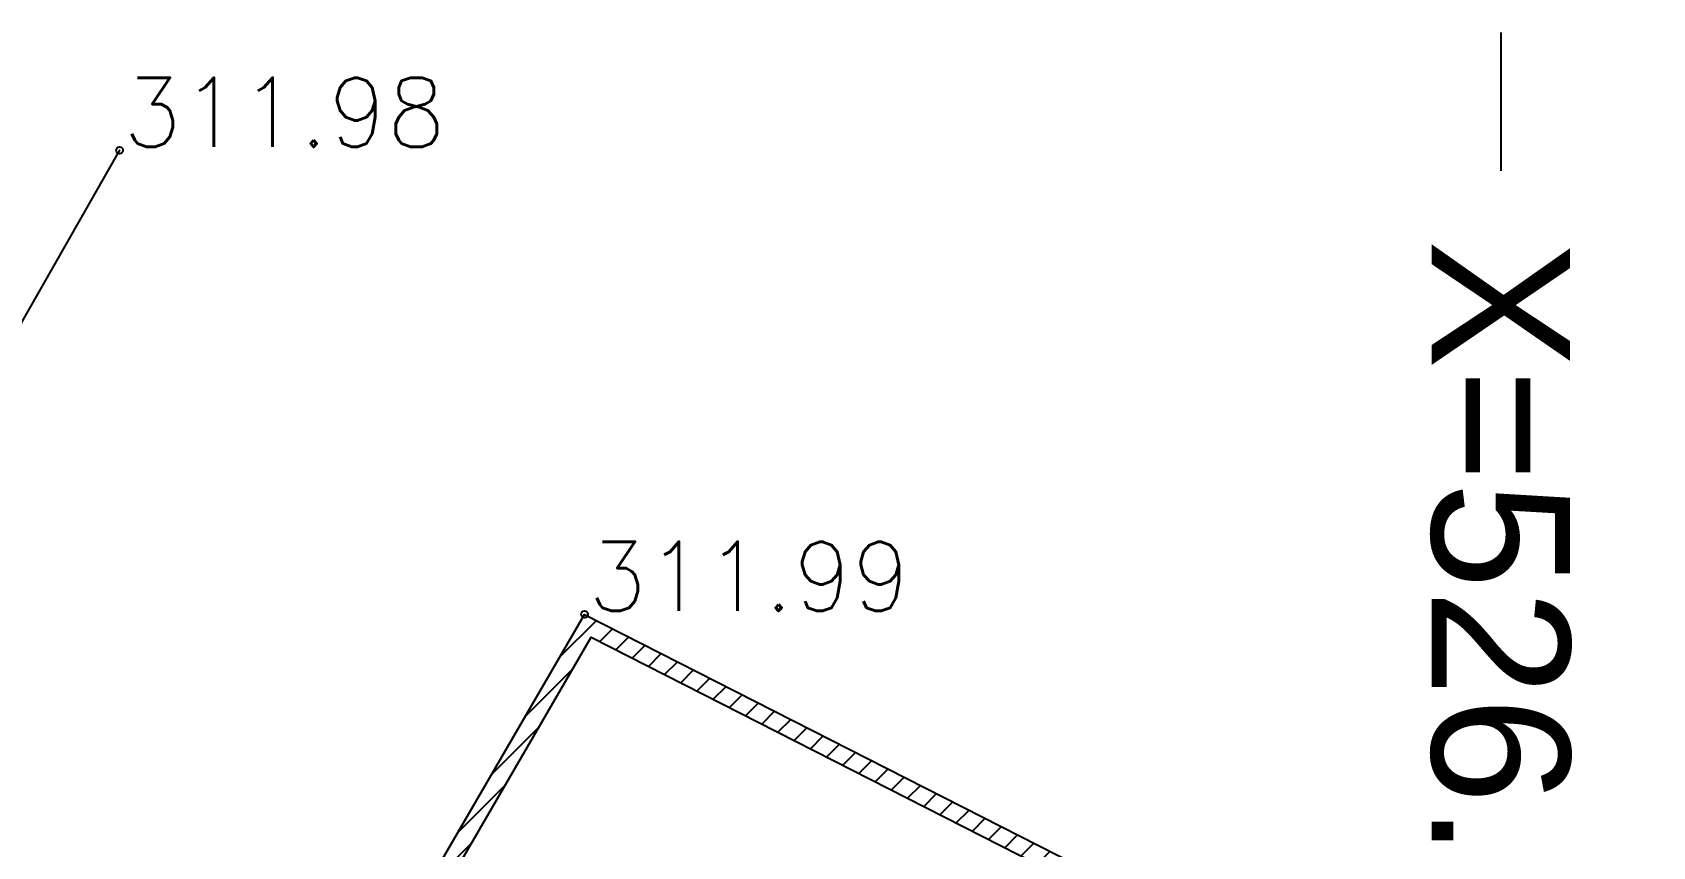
# Model space of a CAD drawing. Extents: x 524954 to 526204, y 9523489 to 9524010.
# Drawn here: x 526078.76 to 526102.19, y 9523984.56 to 9523996.33 of the extents above; entities that cross this region are included whole.
import ezdxf

# ---------------------------------------------------------------- set-up
doc = ezdxf.new("R2010")
doc.units = 0
doc.header["$PDMODE"] = 33
doc.header["$PDSIZE"] = 0.1
for name, color, linetype in [('Annotation', 7, 'Continuous'), ('Bord_Route_Existante', 6, 'Continuous'), ('Carroyage', 7, 'Continuous'), ('Cloture', 7, 'Continuous'), ('Murs', 1, 'Continuous'), ('TopoAlt', 3, 'Continuous'), ('TOPOJIS', 7, 'Continuous')]:
    doc.layers.add(name, color=color, linetype=linetype)
doc.styles.add('Simplex 1.0', font='Simplex.shx', dxfattribs={"width": 0.99, "height": 1})
doc.styles.get("Standard").update_dxf_attribs({"font": 'arial.ttf'})

# ---------------------------------------------------------------- blocks, each defined once
blk = doc.blocks.new('TCPOINT M')
at = {"color": 0}
blk.add_point((0, 0), dxfattribs=at)
at = {"layer": 'TopoAlt', "style": 'Simplex 1.0', "width": 0.99}
blk.add_attdef('ALT', (0.15, 0.15), '', height=1, dxfattribs=at)

msp = doc.modelspace()

# ---------------------------------------------------------------- hatches: boundary and pattern name
at = {"layer": 'Murs'}
h = msp.add_hatch(dxfattribs=at)
h.set_pattern_fill('_U', color=256, scale=0.25, angle=45, style=0, pattern_type=0)
h.set_pattern_definition([(45, (0, 0), (-0.1767766952966, 0.1767766952966), [])])
h.paths.add_polyline_path([(526079.188, 9523974.91), (526086.743, 9523987.912), (526099.063, 9523981.648), (526098.95, 9523981.425), (526086.84, 9523987.582), (526079.404, 9523974.784)])

# ---------------------------------------------------------------- linework, layer by layer
at = {"layer": 'Bord_Route_Existante', "flags": 128}
msp.add_lwpolyline([(526080.016, 9523994.621), (526080.016, 9523994.621), (526051.373, 9523944.364), (526050.548, 9523936.131), (526045.92, 9523926.99), (526043.59, 9523917.519), (526044.935, 9523912.48), (526047.152, 9523908.925), (526050.371, 9523905.908), (526053.495, 9523904.184), (526065.976, 9523898.567), (526071.553, 9523896.119), (526076.609, 9523894.625), (526080.032, 9523893.902), (526083.265, 9523892.678), (526086.935, 9523890.583), (526090.09, 9523888.011), (526092.743, 9523886.661), (526094.589, 9523886.082), (526101.733, 9523884.956), (526110.276, 9523883.718)], dxfattribs=at)
at = {"layer": 'Carroyage'}
msp.add_line((526100, 9523996.325), (526100, 9523994.325), dxfattribs=at)
at = {"layer": 'Cloture', "flags": 128}
for points in [[(526079.188, 9523974.91), (526086.743, 9523987.912), (526099.063, 9523981.648)], [(526079.404, 9523974.784), (526086.84, 9523987.582), (526098.95, 9523981.425)]]:
    msp.add_lwpolyline(points, dxfattribs=at)

# ---------------------------------------------------------------- block references
at = {"layer": 'TOPOJIS'}
ref = msp.add_blockref('TCPOINT M', (526080.016, 9523994.621, 311.98), dxfattribs=at)
ref.add_attrib('ALT', '311.98', (526080.066, 9523994.671, 311.98), dxfattribs={"layer": 'TopoAlt', "height": 1, "style": 'Simplex 1.0', "width": 0.99})
ref = msp.add_blockref('TCPOINT M', (526086.743, 9523987.912, 311.99), dxfattribs=at)
ref.add_attrib('ALT', '311.99', (526086.793, 9523987.962, 311.99), dxfattribs={"layer": 'TopoAlt', "height": 1, "style": 'Simplex 1.0', "width": 0.99})

# ---------------------------------------------------------------- texts
at = {"layer": 'Annotation'}
msp.add_text('X=526.', height=2, rotation=270, dxfattribs=at).set_placement((526099, 9523993.325))

doc.saveas('drawing.dxf')
